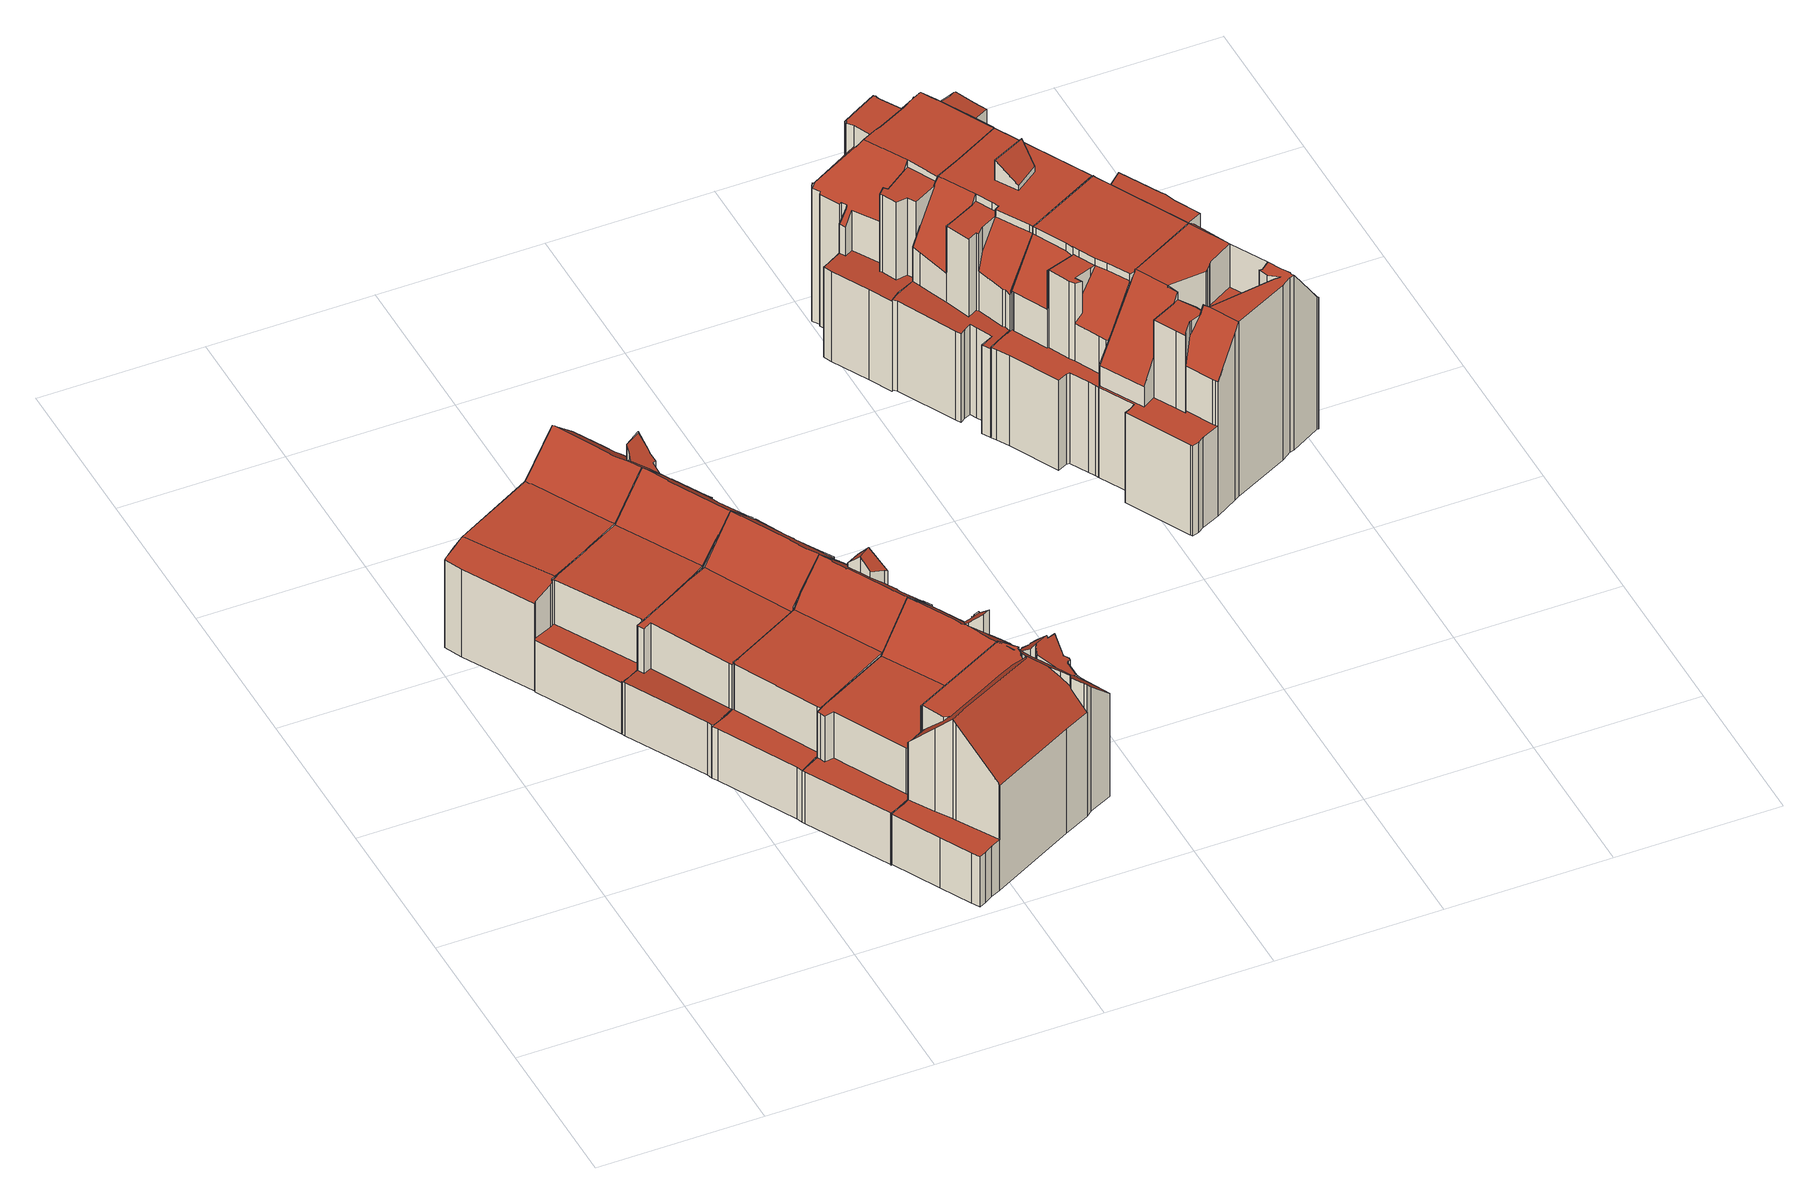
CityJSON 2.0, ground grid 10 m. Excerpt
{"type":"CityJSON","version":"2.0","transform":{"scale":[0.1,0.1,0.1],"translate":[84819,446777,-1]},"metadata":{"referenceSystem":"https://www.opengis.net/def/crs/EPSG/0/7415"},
"CityObjects":{
"building1":{"type":"Building","attributes":{"dak_type":"slanted","data_area":61.15,"data_coverage":0.873,"geconstateerd":false,"gid":18958384,"h_dak_50p":6.58,"h_dak_70p":7.34,"h_dak_max":9.21,"h_dak_min":3.2,"h_maaiveld":-0.196,"kas_warenhuis":false,"lod11_replace":false,"ondergronds_type":"above ground","oorspronkelijkbouwjaar":1915,"pw_actueel":"yes","pw_bron":"ahn3","reconstructie_methode":"tudelft3d-geoflow","reconstruction_skipped":false,"rmse_lod12":1.34,"rmse_lod13":1.13,"rmse_lod22":0.496,"rn":1,"status":"Pand in gebruik","t_run":99.19,"val3dity_codes_lod12":"[]","val3dity_codes_lod13":"[]","val3dity_codes_lod22":"[]"},"children":["building1-1"]},
"building1-1":{"type":"BuildingPart","parents":["building1"],"geometry":[{"type":"Solid","lod":"2.2","boundaries":[[[[0,1,2,3,4,5,6,7,8,9,10,11,12,13,14,15,16,17,18,19,20,21,22,23,24,25,26,27,28,29,30]],[[31,23,22,32]],[[33,25,24,34]],[[34,24,23,31]],[[35,17,16,36]],[[37,1,0,38]],[[39,13,12,40]],[[41,21,20,42]],[[43,18,17,35]],[[44,4,3,45]],[[46,5,4,44]],[[32,22,21,41]],[[47,28,27,48]],[[49,30,29,50]],[[45,3,2,51]],[[52,53,54,55]],[[56,26,25,33]],[[57,48,27,26,56]],[[58,8,7,59]],[[59,7,6,60]],[[60,6,5,46]],[[61,62,63,64]],[[64,63,48,57]],[[65,19,18,43]],[[42,20,19,65]],[[66,9,8,58]],[[67,14,13,39]],[[40,12,11,68]],[[68,11,10,69]],[[70,15,14,67]],[[36,16,15,70]],[[69,10,9,66]],[[71,72,73,74]],[[50,29,28,47]],[[55,54,75]],[[53,76,62,61]],[[74,73,77,78]],[[51,2,1,37,79]],[[79,37,72,71]],[[38,0,30,49]],[[78,77,76,53,52]],[[80,81,65,43,35,36,70,67,39,40,68,82,83]],[[69,66,58,59,84,85,86,42,65,81,80,83,82,68]],[[87,88,89,90,41,42,86,85,84,59,60,91]],[[89,88,87,91,60,46,44,45,92,93,75,54,53,61,64,57,56,33,34,31,32,41,90]],[[77,73,72,37,38,49,50,47,48,63,62,76]],[[79,71,74,78,52,55,75,93,92,45,51]]]],"semantics":{"surfaces":[{"type":"GroundSurface"},{"type":"WallSurface","on_footprint_edge":true},{"type":"WallSurface","on_footprint_edge":false},{"type":"RoofSurface"}],"values":[[0,1,1,1,1,1,1,1,1,1,1,1,1,1,1,2,1,1,1,1,1,2,2,1,1,1,1,1,1,1,1,1,2,1,2,2,2,1,2,1,2,3,3,3,3,3,3]]}}]},
"building2":{"type":"Building","attributes":{"dak_type":"slanted","data_area":60.63,"data_coverage":0.869,"geconstateerd":false,"gid":18958374,"h_dak_50p":6.62,"h_dak_70p":7.56,"h_dak_max":9.01,"h_dak_min":3.26,"h_maaiveld":-0.171,"kas_warenhuis":false,"lod11_replace":false,"ondergronds_type":"above ground","oorspronkelijkbouwjaar":1915,"pw_actueel":"yes","pw_bron":"ahn3","reconstructie_methode":"tudelft3d-geoflow","reconstruction_skipped":false,"rmse_lod12":1.57,"rmse_lod13":1,"rmse_lod22":0.19,"rn":1,"status":"Pand in gebruik","t_run":86.16,"val3dity_codes_lod12":"[]","val3dity_codes_lod13":"[]","val3dity_codes_lod22":"[]"},"children":["building2-1"]},
"building2-1":{"type":"BuildingPart","parents":["building2"],"geometry":[{"type":"Solid","lod":"2.2","boundaries":[[[[94,95,96,7,6,4,97,98,99,100,101,102,103,104,105,106,107,108,109,110,111,112,113,114,115,116,117,118,119,14,13]],[[120,110,109,121]],[[122,123,124,125]],[[126,14,119,127]],[[59,7,128]],[[125,124,129,130]],[[130,129,98,97,131]],[[132,101,100,133]],[[134,99,98,129]],[[44,4,6,60]],[[133,100,99,134]],[[135,116,115,136]],[[137,111,110,120]],[[136,115,114,138]],[[139,112,111,137]],[[121,109,108,140]],[[141,107,106,142]],[[142,106,105,143]],[[131,97,4,44]],[[144,13,14,126]],[[145,102,101,132]],[[146,103,102,145]],[[128,7,96,147,148]],[[60,6,7,59]],[[148,147,149,150]],[[143,105,104,151]],[[152,117,116,135]],[[138,114,113,153]],[[150,149,154,155]],[[156,146,123,122]],[[157,94,13,144]],[[158,153,113,112,139]],[[159,118,117,152]],[[151,104,103,146,156]],[[147,96,95,160]],[[127,119,118,159]],[[155,154,161,162]],[[162,161,153,158]],[[160,95,94,157]],[[140,108,107,141]],[[133,134,129,124,123,146,145,132]],[[151,156,122,125,130,131,44,60,163,164,165,166,167,120,121,140,141,142,143]],[[168,169,128,148,150,155,162,158,139,137]],[[160,157,144,126,127,159,152,135,136,138,153,161,154,149,147]],[[169,168,137,120,167,166,165,164,163,60,59,128]]]],"semantics":{"surfaces":[{"type":"GroundSurface"},{"type":"WallSurface","on_footprint_edge":true},{"type":"WallSurface","on_footprint_edge":false},{"type":"RoofSurface"}],"values":[[0,1,2,1,1,2,1,1,1,1,1,1,1,1,1,1,1,1,1,1,1,1,1,1,2,1,1,1,2,2,1,1,1,1,1,1,2,2,1,1,3,3,3,3,3]]}}]},
"building3":{"type":"Building","attributes":{"dak_type":"slanted","data_area":60.21,"data_coverage":0.863,"geconstateerd":false,"gid":18958477,"h_dak_50p":6.61,"h_dak_70p":7.63,"h_dak_max":9.05,"h_dak_min":3.19,"h_maaiveld":-0.187,"kas_warenhuis":false,"lod11_replace":false,"ondergronds_type":"above ground","oorspronkelijkbouwjaar":1915,"pw_actueel":"yes","pw_bron":"ahn3","reconstructie_methode":"tudelft3d-geoflow","reconstruction_skipped":false,"rmse_lod12":1.61,"rmse_lod13":1.01,"rmse_lod22":0.178,"rn":1,"status":"Pand in gebruik","t_run":104.56,"val3dity_codes_lod12":"[]","val3dity_codes_lod13":"[]","val3dity_codes_lod22":"[]"},"children":["building3-1"]},
"building3-1":{"type":"BuildingPart","parents":["building3"],"geometry":[{"type":"Solid","lod":"2.2","boundaries":[[[[170,171,172,173,174,175,176,177,178,118,117,179,113,180,181,110,182,183,184,185,186,187,188,189,190,191,192,193,194,195,196,197,198,199]],[[200,201,202,203]],[[201,192,191,204]],[[205,195,194,206]],[[203,202,207,208]],[[209,193,192,201,200]],[[210,188,187,207]],[[211,177,176,212]],[[213,182,110,120]],[[214,181,180,215]],[[216,183,182,213]],[[217,185,184,218]],[[204,191,190,219]],[[219,190,189,220]],[[120,110,181,214]],[[218,184,183,216]],[[208,207,187,186,221]],[[222,199,198,223]],[[224,179,117,152]],[[215,180,113,225]],[[226,197,196,227]],[[221,186,185,217]],[[223,198,197,226]],[[206,194,193,209]],[[227,196,195,205]],[[220,189,188,210]],[[228,229,230,231]],[[231,230,173,172,232]],[[212,176,175,233]],[[234,178,177,211]],[[235,118,178,234]],[[232,172,171,236]],[[237,170,199,222]],[[152,117,118,235]],[[238,174,173,230]],[[225,113,179,224,239]],[[240,241,229,228]],[[242,243,241,240]],[[236,171,170,237]],[[239,224,243,242]],[[233,175,174,238]],[[220,210,207,202,201,204,219]],[[244,245,223,226,227,205,206,209,200,203,208,221,217,218,216,213,120,246,247,248]],[[233,238,230,229,241,243,224,152,235,234,211,212]],[[239,242,240,228,231,232,236,249,214,215,225]],[[236,237,222,223,245,244,248,247,246,120,214,249]]]],"semantics":{"surfaces":[{"type":"GroundSurface"},{"type":"WallSurface","on_footprint_edge":false},{"type":"WallSurface","on_footprint_edge":true},{"type":"RoofSurface"}],"values":[[0,1,2,2,1,2,2,2,2,2,2,2,2,2,2,2,2,2,2,2,2,2,2,2,2,2,1,2,2,2,2,2,2,2,2,2,1,1,2,1,2,3,3,3,3,3]]}}]},
"building4":{"type":"Building","attributes":{"dak_type":"slanted","data_area":59.89,"data_coverage":0.857,"geconstateerd":false,"gid":18958366,"h_dak_50p":6.71,"h_dak_70p":7.61,"h_dak_max":9.05,"h_dak_min":3.31,"h_maaiveld":-0.169,"kas_warenhuis":false,"lod11_replace":false,"ondergronds_type":"above ground","oorspronkelijkbouwjaar":1915,"pw_actueel":"yes","pw_bron":"ahn3","reconstructie_methode":"tudelft3d-geoflow","reconstruction_skipped":false,"rmse_lod12":1.53,"rmse_lod13":1.61,"rmse_lod22":0.0878,"rn":1,"status":"Pand in gebruik","t_run":114.19,"val3dity_codes_lod12":"[]","val3dity_codes_lod13":"[]","val3dity_codes_lod22":"[]"},"children":["building4-1"]},
"building4-1":{"type":"BuildingPart","parents":["building4"],"geometry":[{"type":"Solid","lod":"2.2","boundaries":[[[[250,251,252,253,254,255,256,257,258,259,260,261,176,175,262,263,264,170,265,198,266,267,197,268,269,270,271,272,273,274,275,276,277,278,279,280,281,282,283,284]],[[285,265,170,286]],[[287,176,261,288]],[[289,280,279,290]],[[291,292,293,294]],[[295,269,268,296]],[[297,270,269,295]],[[296,268,197,226]],[[226,197,267,298]],[[299,300,301,292,291]],[[302,262,175,233]],[[303,260,259,304]],[[304,259,258,305]],[[223,198,265,285]],[[306,266,198,223]],[[307,272,271,308]],[[309,263,262,302]],[[233,175,176,287]],[[310,311,312,313]],[[314,315,311,310]],[[316,252,251,317]],[[318,250,284,319]],[[313,312,255,254,320]],[[319,284,283,321]],[[321,283,282,322]],[[290,279,278,323]],[[305,258,257,324]],[[324,257,256,325]],[[325,256,255,312]],[[320,254,253,326]],[[298,267,266,306]],[[292,301,308,327]],[[327,308,271,270,297]],[[328,329,277,276,330,331]],[[331,330,300,299]],[[294,293,332,333]],[[288,261,260,303]],[[334,335,315,314]],[[336,309,335,334]],[[286,170,264,337]],[[337,264,263,309,336]],[[330,276,275,338]],[[339,340,329,328]],[[333,332,340,339]],[[341,274,273,342]],[[342,273,272,307]],[[338,275,274,341]],[[323,278,277,329]],[[343,281,280,289]],[[322,282,281,343]],[[317,251,250,318]],[[326,253,252,316]],[[344,345,346,347,348,223,285,286,349,350,320,326,316,351]],[[320,350,349,286,337,336,334,314,310,313]],[[315,335,309,302,233,287,288,303,304,305,324,325,312,311]],[[333,339,328,331,299]],[[333,299,291,294]],[[342,307,308,301,300,330,338,341]],[[329,340,332,293,292,327,297,295,296,226,298,306,223,348,347,346,345,344,351,316,317,318,319,321,322,343,289,290,323]]]],"semantics":{"surfaces":[{"type":"GroundSurface"},{"type":"WallSurface","on_footprint_edge":true},{"type":"WallSurface","on_footprint_edge":false},{"type":"RoofSurface"}],"values":[[0,1,1,1,2,1,1,1,1,2,1,1,1,1,1,1,1,1,2,2,1,1,1,1,1,1,1,1,1,1,1,2,1,1,2,2,1,2,2,1,1,1,2,2,1,1,1,1,1,1,1,1,3,3,3,3,3,3,3]]}}]},
"building5":{"type":"Building","attributes":{"dak_type":"slanted","data_area":58.54,"data_coverage":0.834,"geconstateerd":false,"gid":17147023,"h_dak_50p":6.69,"h_dak_70p":7.59,"h_dak_max":9.19,"h_dak_min":3.27,"h_maaiveld":-0.197,"kas_warenhuis":false,"lod11_replace":false,"ondergronds_type":"above ground","oorspronkelijkbouwjaar":1915,"pw_actueel":"yes","pw_bron":"ahn3","reconstructie_methode":"tudelft3d-geoflow","reconstruction_skipped":false,"rmse_lod12":1.59,"rmse_lod13":0.982,"rmse_lod22":0.113,"rn":1,"status":"Pand in gebruik","t_run":120.2,"val3dity_codes_lod12":"[]","val3dity_codes_lod13":"[]","val3dity_codes_lod22":"[]"},"children":["building5-1"]},
"building5-1":{"type":"BuildingPart","parents":["building5"],"geometry":[{"type":"Solid","lod":"2.2","boundaries":[[[[352,353,354,355,356,357,358,359,360,361,362,363,364,365,366,367,368,369,259,258,370,371,372,373,284,374,375,376,377,378,379,380,381,382,383,384]],[[385,366,365,386]],[[387,380,379,388]],[[389,284,373,390]],[[391,355,354,392]],[[393,356,355,391]],[[394,357,356,393]],[[395,359,358,396]],[[386,365,364,397]],[[390,373,372,398]],[[399,400,401,402]],[[400,370,258,305]],[[403,404,405,406]],[[407,368,367,408]],[[409,377,376,410]],[[411,412,413,414]],[[415,416,417]],[[396,358,357,394]],[[418,362,361,419]],[[416,415,420,421]],[[421,420,414,422]],[[392,354,353,423,424]],[[424,423,412,411]],[[423,353,352,425]],[[419,361,360,426]],[[398,372,371,427]],[[408,367,366,385]],[[305,258,259,304]],[[428,363,362,418]],[[429,375,374,430]],[[431,382,381,432]],[[425,352,384,433]],[[434,383,382,431]],[[388,379,378,435]],[[436,437,435,438]],[[439,375,429]],[[438,435,378,377,409]],[[410,376,375,439]],[[432,381,380,387]],[[430,374,284,389]],[[422,414,413,437,436]],[[433,384,383,434]],[[426,360,359,395]],[[402,401,440,441]],[[427,371,370,400,399]],[[441,440,404,403]],[[406,405,397,442]],[[442,397,364,363,428]],[[304,259,369,443]],[[443,369,368,407]],[[444,445,446,447,390,398,448,449,450,418,419,451,452,453,454]],[[425,433,434,431,432,387,388,435,437,413,412,423]],[[422,436,438,409,410,439,429,430,455,417,416,421]],[[419,426,395,396,394,393,391,392,424,411,414,420,415,417,455,430,389,390,447,446,445,444,454,453,452,451]],[[404,440,401,400,305,304,443,407,408,385,386,397,405]],[[450,449,448,398,427,399,402,441,403,406,442,428,418]]]],"semantics":{"surfaces":[{"type":"GroundSurface"},{"type":"WallSurface","on_footprint_edge":true},{"type":"WallSurface","on_footprint_edge":false},{"type":"RoofSurface"}],"values":[[0,1,1,1,1,1,1,1,1,1,2,1,2,1,1,2,2,1,1,2,2,1,2,1,1,1,1,1,1,1,1,1,1,1,2,1,1,1,1,1,2,1,1,2,1,2,2,1,1,1,3,3,3,3,3,3]]}}]},
"building6":{"type":"Building","attributes":{"dak_type":"slanted","data_area":55.97,"data_coverage":0.809,"geconstateerd":false,"gid":18958376,"h_dak_50p":9.01,"h_dak_70p":9.23,"h_dak_max":10.32,"h_dak_min":3.23,"h_maaiveld":-0.127,"kas_warenhuis":false,"lod11_replace":false,"ondergronds_type":"above ground","oorspronkelijkbouwjaar":1915,"pw_actueel":"yes","pw_bron":"ahn3","reconstructie_methode":"tudelft3d-geoflow","reconstruction_skipped":false,"rmse_lod12":1.76,"rmse_lod13":0.832,"rmse_lod22":0.101,"rn":1,"status":"Pand in gebruik","t_run":119.94,"val3dity_codes_lod12":"[]","val3dity_codes_lod13":"[]","val3dity_codes_lod22":"[]"},"children":["building6-1"]},
"building6-1":{"type":"BuildingPart","parents":["building6"],"geometry":[{"type":"Solid","lod":"2.2","boundaries":[[[[456,457,458,459,460,461,462,463,464,465,466,467,468,469,470,471,472,473,474,475,476,477,478,479,480,481,482,483,484,485,486,487,488,489]],[[490,459,458,491]],[[492,493,494,495]],[[496,482,497]],[[498,480,479,499]],[[500,477,476,501]],[[502,485,484,503]],[[504,505,506,507]],[[503,484,483,508]],[[509,510,511,512]],[[512,511,462,461,513]],[[514,463,462,511]],[[508,483,482,496]],[[515,516,499,517]],[[507,506,518,519]],[[519,518,474,473,520]],[[497,482,481,521]],[[521,481,480,498]],[[522,470,469,523,524]],[[525,467,466,526]],[[527,528,529,530]],[[513,461,460,531]],[[532,531,460,459,490]],[[501,476,475,533]],[[534,535,536,537]],[[408,468,467,525]],[[524,523,528,527]],[[523,469,468,408]],[[538,464,463,514]],[[539,478,477,500]],[[517,499,479,478,539]],[[540,488,487,541]],[[542,543,516,515]],[[495,494,544,545]],[[546,547,548]],[[520,473,472,549]],[[550,551,552,553]],[[554,555,556,557]],[[558,471,470,522]],[[537,536,559]],[[560,465,464,538]],[[526,466,465,560]],[[561,562,563,564]],[[547,546,565,566]],[[567,568,569]],[[566,565,568,567,570]],[[570,567,571]],[[572,573,574,575]],[[573,572,576]],[[575,574,562,561]],[[564,563,531,532]],[[533,475,474,518]],[[577,549,472,471,558,578]],[[578,558,535,534]],[[579,580,549,577]],[[505,504,581]],[[582,583,584,585]],[[586,587,580,579]],[[553,552,587,586]],[[555,554,581]],[[557,556,583,582]],[[585,584,588]],[[545,544,543,542]],[[589,489,488,540]],[[590,591,493,492]],[[592,593,591,590]],[[593,486,485,502]],[[541,487,486,593,592]],[[548,551,550]],[[594,456,489,589]],[[595,457,456,594]],[[530,529,596,597]],[[597,596,510,509]],[[491,458,457,595]],[[598,599,600,601,602,603,530,597,509,512,513,531,563,562,574,573,576]],[[516,543,544,494,493,591,593,502,503,508,496,497,521,498,499]],[[560,538,514,511,510,596,529,528,523,408,525,526]],[[568,565,546,548,550,553,586,579,577,578,534,537,559,604,605,606,569]],[[581,554,557,542,515,517,539,500,501,533,518,506,505]],[[541,592,590,492,495,545,542,557,582,585,588,607,594,589,540]],[[595,594,607,588,584,583,556,555,581,504,507,519,520,549,580,587,552,551,548,547,566,570,571,598,576,572,575,561,564,532,490,491]],[[599,598,571,567,569,606,605,604,559,536,535,558,522,524,527,530,603,602,601,600]]]],"semantics":{"surfaces":[{"type":"GroundSurface"},{"type":"WallSurface","on_footprint_edge":true},{"type":"WallSurface","on_footprint_edge":false},{"type":"RoofSurface"}],"values":[[0,1,2,1,1,1,1,2,1,2,1,1,1,2,2,1,1,1,1,1,2,1,1,1,2,1,2,1,1,1,1,1,2,2,2,1,2,2,1,2,1,1,2,2,2,2,2,2,2,2,2,1,1,2,2,2,2,2,2,2,2,2,2,1,2,2,1,1,2,1,1,2,2,1,3,3,3,3,3,3,3,3]]}}]},
"building7":{"type":"Building","attributes":{"dak_type":"slanted","data_area":77.51,"data_coverage":0.862,"geconstateerd":false,"gid":11192710,"h_dak_50p":11.06,"h_dak_70p":11.79,"h_dak_max":12.35,"h_dak_min":3.2,"h_maaiveld":-0.074,"kas_warenhuis":false,"lod11_replace":false,"ondergronds_type":"above ground","oorspronkelijkbouwjaar":2008,"pw_actueel":"yes","pw_bron":"ahn3","reconstructie_methode":"tudelft3d-geoflow","reconstruction_skipped":false,"rmse_lod12":4.16,"rmse_lod13":1.32,"rmse_lod22":0.394,"rn":1,"status":"Pand in gebruik","t_run":238.48,"val3dity_codes_lod12":"[]","val3dity_codes_lod13":"[]","val3dity_codes_lod22":"[]"},"children":["building7-1"]},
"building7-1":{"type":"BuildingPart","parents":["building7"],"geometry":[{"type":"Solid","lod":"2.2","boundaries":[[[[608,609,610,611,612,613,614,615,616,617,618,619,620,621,622,623,624,625,626,627,628,629,630,631,632,633,634,635,636,637,638,639,640,641,642,643,644,645,646,647]],[[648,618,617,649]],[[650,627,626,651]],[[651,626,625,652,653]],[[654,655,631,630,656]],[[657,637,636,658]],[[659,632,631,655]],[[660,629,628,661]],[[662,663,664,665]],[[666,667,668]],[[653,652,669,670]],[[652,625,624,671]],[[656,630,629,660]],[[665,664,672,673]],[[674,620,619,675]],[[649,617,616,676]],[[675,619,618,648]],[[677,678,679,680]],[[681,682,683,684]],[[685,686,687,688]],[[689,690,646,645,691]],[[692,647,646,690]],[[693,621,620,674]],[[694,622,621,693,695]],[[696,633,632,659]],[[661,628,627,650]],[[697,698,699]],[[700,701,678,677]],[[702,703,704]],[[667,666,703,702]],[[705,706,690,689]],[[707,708,709]],[[710,644,643,711]],[[712,639,638,713]],[[713,638,637,657]],[[714,623,622,694]],[[695,693,697]],[[715,716,717]],[[658,636,635,718]],[[718,635,634,719]],[[716,715,719,634,633,696]],[[720,721,719,715]],[[722,723,721,720]],[[688,687,724,725]],[[726,641,640,727]],[[680,679,728,729]],[[729,728,704]],[[725,724,723,722]],[[730,731,701,700]],[[732,733,706,705]],[[691,645,644,710]],[[711,643,642,682,681]],[[731,730,668]],[[684,683,686,685]],[[682,642,641,726]],[[734,614,613,735]],[[727,640,639,712]],[[736,615,614,734,737]],[[738,612,611,739]],[[676,616,615,736]],[[737,734,740,741]],[[741,740,742,743]],[[744,745,746,747]],[[743,742,748,749]],[[749,748,750,751]],[[752,751,750,753,754]],[[755,756,751,752]],[[757,758,608,647,692]],[[747,746,758,757]],[[670,669,709]],[[759,760,708,707]],[[733,732,761]],[[762,763,760,759]],[[735,613,612,738]],[[756,755,761]],[[739,611,610,764]],[[764,610,609,765]],[[766,767,655,654]],[[768,769,767,766]],[[663,662,770]],[[769,768,770]],[[671,624,623,714]],[[754,753,771,772]],[[772,771,745,744]],[[765,609,608,758]],[[673,672,763,762]],[[769,770,662,665,773,774,775,776,717,716,696,659,655,767]],[[701,731,668,667,777,710,711,681,684,685,688,725,722,720,715,717,776,775,774,773,702,704,728,679,678]],[[706,733,761,755,752,754,772,744,747,757,692,690]],[[665,673,762,759,778,732,705,689,691,710,777,667,702,773]],[[668,730,700,677,680,729,704,703,666]],[[686,683,682,726,727,712,713,657,658,718,719,721,723,724,687]],[[741,743,749,751,756,761,732,778,779,699,698,697,693,674,675,648,649,676,736,737]],[[653,670,709,708,760,763,672,664,663,770,768,766,654,656,660,661,650,651]],[[779,778,759,707,709,669,652,671,714,694,695,697,699]],[[765,758,746,745,771,753,750,748,742,740,734,735,738,739,764]]]],"semantics":{"surfaces":[{"type":"GroundSurface"},{"type":"WallSurface","on_footprint_edge":true},{"type":"WallSurface","on_footprint_edge":false},{"type":"RoofSurface"}],"values":[[0,1,1,1,1,1,1,1,2,2,2,1,1,2,1,1,1,2,2,2,1,1,1,1,1,1,2,2,2,2,2,2,1,1,1,1,2,2,1,1,1,2,2,2,1,2,2,2,2,2,1,1,2,2,1,1,1,1,1,1,2,2,2,2,2,2,2,1,2,2,2,2,2,1,2,1,1,2,2,2,2,1,2,2,1,2,3,3,3,3,3,3,3,3,3,3]]}}]},
"building8":{"type":"Building","attributes":{"dak_type":"slanted","data_area":76.71,"data_coverage":0.88,"geconstateerd":false,"gid":11192722,"h_dak_50p":11.11,"h_dak_70p":12.14,"h_dak_max":13.64,"h_dak_min":3.18,"h_maaiveld":-0.025,"kas_warenhuis":false,"lod11_replace":false,"ondergronds_type":"above ground","oorspronkelijkbouwjaar":2008,"pw_actueel":"yes","pw_bron":"ahn3","reconstructie_methode":"tudelft3d-geoflow","reconstruction_skipped":false,"rmse_lod12":4.42,"rmse_lod13":1.17,"rmse_lod22":0.524,"rn":1,"status":"Pand in gebruik","t_run":190.3,"val3dity_codes_lod12":"[]","val3dity_codes_lod13":"[]","val3dity_codes_lod22":"[]"},"children":["building8-1"]},
"building8-1":{"type":"BuildingPart","parents":["building8"],"geometry":[{"type":"Solid","lod":"2.2","boundaries":[[[[780,781,782,783,784,785,786,787,788,789,790,791,792,793,794,795,796,797,798,799,800,801,802,803,804,805,806,807,808,809]],[[810,796,795,811]],[[811,795,794,812]],[[813,804,803,814]],[[815,805,804,813]],[[816,806,805,815]],[[817,780,809,818]],[[819,793,792,727]],[[820,821,822,823]],[[711,789,788,710]],[[824,825,826,827]],[[828,829,823,830]],[[831,786,785,832]],[[833,834,801,800,835]],[[836,835,800,799,837]],[[838,798,797,839]],[[840,810,841,842]],[[843,844,845,846]],[[842,841,844,843]],[[847,848,790,789,711]],[[849,850,851,852]],[[710,788,787,853]],[[854,782,781,855]],[[856,857,821,820]],[[858,859,860,861]],[[852,851,862,863]],[[864,865,866,859,858]],[[861,860,851]],[[837,799,798,838]],[[867,868,869,870]],[[870,869,871,872]],[[873,874,868,867]],[[872,871,874,873]],[[859,866,825,824]],[[827,826,834,833]],[[863,862,835,836]],[[875,791,790,848]],[[876,877,848,847]],[[727,792,791,875]],[[846,845,877,876]],[[812,794,793,819]],[[853,787,786,831]],[[878,879,850,849]],[[857,784,783,880]],[[880,783,782,854]],[[855,781,780,817]],[[830,823,822,881,882]],[[883,807,806,816]],[[884,808,807,883]],[[818,809,808,884]],[[832,785,784,857,856]],[[814,803,802,885]],[[839,797,796,810,840]],[[885,802,801,834]],[[882,881,865,864]],[[829,828,886]],[[887,888,879,878]],[[888,887,886]],[[872,873,867,870]],[[835,862,851,860,859,824,827,833]],[[812,819,727,875,848,877,845,844,841,810,811]],[[829,886,887,831,832,856,820,823]],[[814,885,834,826,825,866,865,881,822,821,857,880,854,855,817,818,884,883,816,815,813]],[[838,889,890,710,853,831,887,878,849,852,863,836,837],[868,874,871,869]],[[888,886,828,830,882,864,858,861,851,850,879]],[[890,889,838,839,840,842,843,846,876,847,711,710]]]],"semantics":{"surfaces":[{"type":"GroundSurface"},{"type":"WallSurface","on_footprint_edge":true},{"type":"WallSurface","on_footprint_edge":false},{"type":"RoofSurface"}],"values":[[0,1,1,1,1,1,1,1,2,1,2,2,1,1,1,1,2,2,2,1,2,1,1,2,2,2,2,2,1,2,2,2,2,2,2,2,1,2,1,2,1,1,2,1,1,1,2,1,1,1,1,1,1,1,2,2,2,2,3,3,3,3,3,3,3,3]]}}]},
"building9":{"type":"Building","attributes":{"dak_type":"slanted","data_area":75.37,"data_coverage":0.86,"geconstateerd":false,"gid":11192721,"h_dak_50p":11.68,"h_dak_70p":12.14,"h_dak_max":12.77,"h_dak_min":3.21,"h_maaiveld":-0.02,"kas_warenhuis":false,"lod11_replace":false,"ondergronds_type":"above ground","oorspronkelijkbouwjaar":2008,"pw_actueel":"yes","pw_bron":"ahn3","reconstructie_methode":"tudelft3d-geoflow","reconstruction_skipped":false,"rmse_lod12":4.47,"rmse_lod13":1.56,"rmse_lod22":0.31,"rn":1,"status":"Pand in gebruik","t_run":194.03,"val3dity_codes_lod12":"[]","val3dity_codes_lod13":"[]","val3dity_codes_lod22":"[]"},"children":["building9-1"]},
"building9-1":{"type":"BuildingPart","parents":["building9"],"geometry":[{"type":"Solid","lod":"2.2","boundaries":[[[[891,892,893,803,894,895,800,799,896,797,897,898,899,795,794,900,901,902,903,904,905,906,907,908,909,910,911,912,913,914,915,916,917,918,919]],[[920,899,898,921]],[[922,923,924]],[[925,902,901,926]],[[926,901,900,927]],[[928,929,930,931]],[[929,905,904,932]],[[932,904,903,933]],[[812,794,795,811]],[[934,935,921,842]],[[933,903,902,925]],[[835,800,895,936,937]],[[938,894,803,939]],[[836,835,940,941]],[[937,936,942,943]],[[936,895,894,938]],[[944,917,916,945]],[[946,915,914,947]],[[948,949,950,951]],[[952,897,797,839]],[[953,913,912,954]],[[955,956,896,799,837]],[[957,958,956,955]],[[951,950,959,960]],[[941,940,961,962]],[[963,954,912,911,964]],[[837,799,800,835,836]],[[965,924,966,967]],[[968,893,892,969]],[[970,891,919,971]],[[972,918,917,944]],[[971,919,918,972]],[[973,974,975,976,977]],[[967,966,978,979]],[[842,921,898,897,952]],[[839,797,896,956]],[[979,978,954,963]],[[980,981,982,983]],[[983,982,984,985]],[[986,987,958,957]],[[960,959,988]],[[989,909,908,990]],[[991,992,993,994]],[[995,910,909,989,996]],[[997,998,975,974]],[[999,1000,974,973]],[[1001,997,1000,999]],[[990,908,907,1002]],[[1002,907,906,1003]],[[945,916,915,946]],[[1004,1005,1006,1007]],[[1008,947,914,913,953]],[[1007,1006,947,1008]],[[996,989,987,986]],[[964,911,910,995]],[[1003,906,905,929,928]],[[931,930,1009,1010]],[[1011,1012,1013,1014]],[[943,942,1012,1011]],[[985,984,923,922]],[[1015,1016,1014,1017]],[[962,961,1016,1015,1018]],[[981,1019,1005,1004]],[[1020,1021,949,948]],[[1022,1023,935,934]],[[1017,1014,1013,1024,1025]],[[1026,1027,1019,981,980]],[[1025,1024,1027,1026]],[[1018,1015,992,991]],[[994,993,924,965]],[[969,892,891,970]],[[939,803,893,968]],[[977,976,1023,1022]],[[811,795,899,920]],[[1028,1029,1030]],[[1029,1028,1021,1020]],[[1010,1009,998,997,1001]],[[927,900,794,812]],[[937,943,1011,1014,1016,961,940,835]],[[1000,997,974]],[[984,982,981,1004,1007,1008,953,954,978,966,924,923]],[[994,965,967,979,963,964,995,996,986,957,955,837,836,941,962,1018,991]],[[948,951,960,988,1031,839,956,958,987,989,990,1030,1029,1020]],[[992,1015,1017,1025,1026,980,983,985,922,924,993]],[[1024,1013,1012,942,936,938,939,968,969,970,971,972,944,945,946,947,1006,1005,1019,1027]],[[1021,1028,1030,990,1002,1003,928,931,1010,1001,999,973,977,1022,934,842,952,839,1031,988,959,950,949]],[[935,1023,976,975,998,1009,930,929,932,933,925,926,927,812,811,920,921]]]],"semantics":{"surfaces":[{"type":"GroundSurface"},{"type":"WallSurface","on_footprint_edge":true},{"type":"WallSurface","on_footprint_edge":false},{"type":"RoofSurface"}],"values":[[0,1,2,1,1,2,1,1,1,2,1,1,1,2,2,1,1,1,2,1,1,1,2,2,2,1,1,2,1,1,1,1,2,2,1,1,2,2,2,2,2,1,2,1,2,2,2,1,1,1,2,1,2,2,1,1,2,2,2,2,2,2,2,2,2,2,2,2,2,2,1,1,2,1,2,2,2,1,3,3,3,3,3,3,3,3,3]]}}]},
"building10":{"type":"Building","attributes":{"dak_type":"slanted","data_area":60.78,"data_coverage":0.81,"geconstateerd":false,"gid":11192720,"h_dak_50p":10.63,"h_dak_70p":11.97,"h_dak_max":12.51,"h_dak_min":6.22,"h_maaiveld":-0.006,"kas_warenhuis":false,"lod11_replace":false,"ondergronds_type":"above ground","oorspronkelijkbouwjaar":2008,"pw_actueel":"yes","pw_bron":"ahn3","reconstructie_methode":"tudelft3d-geoflow","reconstruction_skipped":false,"rmse_lod12":2.36,"rmse_lod13":1.84,"rmse_lod22":0.329,"rn":1,"status":"Pand in gebruik","t_run":108.03,"val3dity_codes_lod12":"[]","val3dity_codes_lod13":"[]","val3dity_codes_lod22":"[]"},"children":["building10-1"]},
"building10-1":{"type":"BuildingPart","parents":["building10"],"geometry":[{"type":"Solid","lod":"2.2","boundaries":[[[[1032,1033,1034,1035,1036,1037,1038,915,1039,1040,1041,1042,1043,1044,1045,906,1046,1047,1048,1049,1050,1051,1052,1053,1054,1055,1056]],[[1057,1039,915,946]],[[1058,1045,1044,1059]],[[1060,1040,1039,1057,1061]],[[1062,1055,1054,1063]],[[1064,1065,1066,1067]],[[1067,1066,1068,1069]],[[1070,1034,1033,1071]],[[1072,1041,1040,1060]],[[1073,1043,1042,1074]],[[1075,1036,1035,1076]],[[1061,1057,1077,1078]],[[1079,1080,1056,1055,1062]],[[1081,1032,1056,1080]],[[1082,1083,1084,1085,1086]],[[1086,1085,1087,1088]],[[1089,1090,1091,1092]],[[1093,1094,1065,1064]],[[1095,1037,1036,1075]],[[1096,1097,1098]],[[1099,1053,1052,1100]],[[1101,1051,1050,1102]],[[1103,1049,1048,1104]],[[1105,1106,1107,1108]],[[1109,1110,1106,1105]],[[1111,1112,1084,1083]],[[1083,1082,1113]],[[1092,1091,1114,1097,1096]],[[1115,1046,906,1003]],[[1116,1047,1046,1115]],[[1117,1118,1094,1093]],[[1110,1119,1120,1121]],[[1108,1107,1098]],[[1122,1123,1080,1079]],[[1124,1125,1118,1117]],[[1104,1048,1047,1116]],[[1059,1044,1043,1073]],[[1003,906,1045,1058]],[[1076,1035,1034,1070]],[[1121,1120,1123,1122]],[[1069,1068,1126,1127]],[[1127,1126,1090,1089]],[[1100,1052,1051,1101]],[[1102,1050,1049,1103]],[[1063,1054,1053,1099]],[[1128,1129,1113]],[[1078,1077,1130,1128]],[[1129,1128,1130,1131,1132]],[[1133,1134,1119,1110,1109]],[[1132,1131,1134,1133]],[[1097,1114,1112,1111]],[[1088,1087,1135,1136]],[[1136,1135,1137,1138]],[[1138,1137,1125,1124]],[[1139,1038,1037,1095]],[[946,915,1038,1139]],[[1071,1033,1032,1081]],[[1074,1042,1041,1072]],[[1107,1106,1110,1121,1122,1079,1062,1063,1092,1096,1098]],[[1069,1127,1089,1092,1063,1099,1100,1101,1140,1141,1142,1093,1064,1067]],[[1140,1101,1102,1103,1104,1116,1115,1003,1058,1059,1073,1143,1117,1093,1142,1141]],[[1137,1135,1087,1085,1084,1112,1114,1091,1090,1126,1068,1066,1065,1094,1118,1125]],[[1078,1128,1113,1082,1086,1072,1060,1061]],[[1132,1133,1109,1105,1108,1098,1097,1111,1083,1113,1129]],[[1136,1138,1124,1117,1143,1073,1074,1072,1086,1088]],[[1139,1095,1075,1076,1070,1071,1081,1080,1123,1120,1119,1134,1131,1130,1077,1057,946]]]],"semantics":{"surfaces":[{"type":"GroundSurface"},{"type":"WallSurface","on_footprint_edge":true},{"type":"WallSurface","on_footprint_edge":false},{"type":"RoofSurface"}],"values":[[0,1,1,1,1,2,2,1,1,1,1,2,1,1,2,2,2,2,1,2,1,1,1,2,2,2,2,2,1,1,2,2,2,2,2,1,1,1,1,2,2,2,1,1,1,2,2,2,2,2,2,2,2,2,1,1,1,1,3,3,3,3,3,3,3,3]]}}]}
},
"vertices":[
[139,335,8],[138,330,8],[136,329,8],[138,325,8],[139,323,8],[128,317,8],[122,313,8],[101,302,8],[81,292,8],[78,290,8],[56,279,8],[55,278,8],[50,275,8],[39,270,8],[38,269,8],[15,311,8],[10,322,8],[11,323,8],[17,326,8],[24,330,8],[73,355,8],[94,366,8],[111,376,8],[121,357,8],[124,351,8],[126,352,8],[127,352,8],[129,351,8],[133,349,8],[136,344,8],[139,337,8],[121,357,81],[111,376,81],[126,352,79],[124,351,81],[11,323,69],[10,322,69],[138,330,43],[139,335,43],[39,270,69],[50,275,73],[94,366,99],[73,355,76],[17,326,72],[139,323,81],[138,325,81],[128,317,93],[133,349,43],[129,351,43],[139,337,43],[136,344,43],[136,329,86],[124,336,98],[124,336,87],[124,333,89],[124,333,95],[127,352,78],[129,351,77],[81,292,76],[101,302,77],[122,313,100],[125,338,86],[125,338,43],[133,342,43],[133,342,78],[24,330,74],[78,290,76],[38,269,69],[55,278,75],[56,279,75],[15,311,69],[136,333,90],[136,333,43],[136,334,43],[136,334,91],[123,329,92],[124,336,43],[133,341,43],[133,341,100],[138,330,86],[37,307,75],[25,329,74],[54,280,75],[48,289,75],[99,305,77],[75,352,76],[74,352,76],[113,329,99],[112,331,99],[112,332,99],[95,365,99],[118,320,100],[133,326,85],[126,328,90],
[42,272,8],[49,275,8],[52,277,8],[142,317,8],[142,318,8],[144,318,8],[150,316,8],[154,310,8],[157,303,8],[156,297,8],[155,296,8],[154,296,8],[154,295,8],[156,290,8],[166,271,8],[167,270,8],[150,261,8],[128,249,8],[113,242,8],[82,225,8],[81,225,8],[78,223,8],[67,218,8],[66,217,8],[65,217,8],[38,268,8],[150,261,100],[167,270,82],[153,298,81],[153,298,43],[148,307,43],[148,307,81],[38,269,44],[38,268,44],[101,302,76],[142,318,43],[142,318,81],[142,317,81],[154,310,43],[150,316,43],[144,318,43],[67,218,44],[78,223,43],[128,249,77],[81,225,43],[113,242,76],[166,271,82],[156,290,81],[154,295,81],[154,296,81],[39,270,44],[157,303,43],[156,297,43],[52,277,44],[52,277,75],[52,276,44],[52,276,75],[155,296,79],[66,217,44],[82,225,43],[53,276,44],[53,276,75],[156,297,79],[42,272,44],[82,225,75],[65,217,44],[49,275,44],[81,227,43],[81,227,75],[124,310,100],[129,300,100],[130,298,100],[130,297,100],[149,262,100],[128,251,77],[102,300,76],
[157,197,8],[156,197,8],[154,196,8],[109,172,8],[104,169,8],[95,165,8],[93,164,8],[92,167,8],[66,215,8],[77,223,8],[110,240,8],[128,250,8],[165,268,8],[165,267,8],[168,268,8],[177,251,8],[180,246,8],[180,245,8],[182,246,8],[188,244,8],[192,238,8],[195,231,8],[194,225,8],[193,224,8],[191,223,8],[194,219,8],[194,218,8],[195,217,8],[177,208,8],[157,198,8],[194,225,79],[194,225,43],[187,235,43],[187,235,80],[195,231,43],[194,219,81],[191,223,81],[180,245,43],[180,245,81],[193,224,79],[182,246,43],[92,167,45],[93,164,45],[165,268,84],[128,250,77],[110,240,76],[165,267,84],[177,251,81],[168,268,82],[192,238,43],[188,244,43],[180,246,81],[157,198,78],[177,208,100],[77,223,44],[82,225,76],[195,217,81],[194,218,81],[108,174,75],[108,174,44],[109,172,44],[109,172,75],[154,196,76],[95,165,44],[66,215,45],[65,217,45],[156,197,76],[157,197,78],[104,169,44],[77,223,75],[84,221,76],[84,221,44],[79,219,75],[79,219,44],[173,215,100],[177,209,100],[150,260,100],[168,226,100],[168,225,100],[129,249,77],
[222,164,8],[210,158,8],[205,155,8],[190,147,8],[184,144,8],[136,119,8],[132,117,8],[127,114,8],[122,111,8],[121,111,8],[120,114,8],[95,161,8],[105,170,8],[110,173,8],[114,175,8],[163,201,8],[187,213,8],[192,215,8],[198,212,8],[199,213,8],[206,210,8],[207,209,8],[208,207,8],[209,204,8],[213,198,8],[211,192,8],[210,192,8],[208,192,8],[209,190,8],[212,185,8],[212,184,8],[213,182,8],[220,168,8],[220,169,8],[223,164,8],[163,201,85],[157,197,77],[93,164,44],[95,161,44],[212,184,81],[212,185,81],[199,206,94],[199,206,82],[192,204,89],[192,204,92],[199,213,79],[198,212,81],[206,210,75],[192,215,84],[203,201,101],[203,201,44],[199,206,44],[105,170,44],[120,114,44],[121,111,44],[122,111,44],[187,213,90],[208,207,44],[207,209,44],[110,173,44],[135,121,76],[135,121,44],[136,119,44],[136,119,76],[110,171,76],[110,171,44],[205,155,101],[210,158,95],[222,164,82],[223,164,82],[184,144,78],[220,169,82],[220,168,82],[209,190,81],[127,114,44],[132,117,44],[190,147,84],[207,209,75],[208,192,90],[208,192,81],[210,192,44],[210,192,89],[196,197,89],[196,197,100],[110,172,76],[110,172,44],[110,173,76],[114,175,76],[211,192,44],[199,191,93],[199,191,89],[213,198,44],[209,204,44],[213,182,81],[186,191,100],[185,191,100],[185,192,100],[181,200,100],[181,201,100],[158,196,77],[184,145,78],[203,157,101],
[251,126,8],[250,124,8],[250,121,8],[249,119,8],[247,118,8],[250,112,8],[250,111,8],[251,111,8],[246,108,8],[233,102,8],[212,91,8],[204,87,8],[165,67,8],[159,63,8],[150,59,8],[149,58,8],[149,59,8],[122,109,8],[133,117,8],[138,120,8],[183,143,8],[204,155,8],[233,145,8],[235,140,8],[236,140,8],[237,141,8],[239,140,8],[241,139,8],[242,139,8],[244,138,8],[246,135,8],[248,132,8],[249,130,8],[150,59,44],[159,63,44],[242,139,44],[241,139,44],[223,164,81],[204,155,101],[249,119,79],[250,121,77],[247,118,81],[250,112,81],[251,111,81],[250,111,81],[165,67,44],[183,143,77],[133,117,76],[133,117,44],[134,115,44],[134,115,76],[141,113,76],[141,113,44],[163,70,44],[163,70,76],[149,59,44],[149,58,44],[237,141,88],[236,140,88],[247,129,76],[247,129,44],[239,127,43],[239,127,84],[230,134,88],[230,134,90],[229,136,88],[212,91,77],[233,102,100],[235,126,88],[235,126,100],[239,127,101],[250,124,44],[250,124,76],[251,126,44],[246,108,86],[138,120,76],[204,87,77],[235,140,87],[233,145,81],[246,135,44],[244,138,44],[249,130,44],[248,132,44],[239,140,43],[239,138,91],[239,138,43],[239,140,90],[235,140,88],[135,112,44],[135,112,76],[165,67,76],[122,109,44],[223,121,101],[221,123,101],[219,128,101],[206,152,101],[184,141,77],[211,93,77],[211,92,77],[232,103,100],[230,107,100],[224,119,101],[223,120,101],[231,142,84],
[268,79,9],[269,76,9],[278,59,9],[264,52,9],[260,49,9],[244,41,9],[192,14,9],[186,11,9],[181,8,9],[177,6,9],[174,11,9],[164,29,9],[149,58,9],[162,65,9],[163,65,9],[172,70,9],[232,101,9],[243,107,9],[246,108,9],[250,110,9],[251,111,9],[251,110,9],[253,106,9],[254,107,9],[255,107,9],[257,106,9],[262,105,9],[265,99,9],[265,98,9],[268,92,9],[267,86,9],[267,85,9],[266,85,9],[265,84,9],[264,52,96],[278,59,81],[264,87,91],[264,87,43],[263,96,43],[263,96,100],[262,105,43],[262,105,44],[255,107,44],[254,107,44],[251,110,84],[251,111,83],[268,92,43],[265,98,43],[246,105,88],[246,105,86],[246,107,84],[246,107,87],[265,99,43],[192,15,83],[192,15,44],[192,14,44],[192,14,82],[244,41,82],[186,11,44],[256,103,93],[256,103,44],[254,107,88],[246,108,82],[246,108,87],[243,107,90],[257,106,44],[163,65,84],[162,65,44],[162,65,84],[164,29,44],[174,11,44],[171,50,102],[171,50,44],[177,41,44],[177,41,113],[260,49,82],[260,49,101],[250,110,83],[173,70,102],[173,70,85],[179,57,99],[179,57,102],[181,8,44],[253,106,88],[266,85,88],[267,85,88],[258,95,101],[258,95,44],[258,94,44],[258,94,100],[238,85,102],[238,85,104],[239,87,102],[232,101,101],[239,91,102],[239,91,100],[240,92,99],[240,92,102],[247,92,98],[247,92,93],[250,91,91],[250,91,101],[172,70,84],[182,56,102],[177,6,44],[255,58,101],[255,58,93],[259,51,84],[259,51,101],[238,84,102],[238,84,104],[236,75,109],[236,75,103],[231,80,102],[236,75,110],[235,73,111],[251,63,103],[251,63,99],[255,60,94],[255,60,101],[246,67,105],[232,101,102],[172,70,102],[234,99,102],[234,99,101],[246,101,90],[249,90,100],[249,90,92],[248,86,95],[248,86,98],[238,94,102],[238,94,99],[257,82,89],[265,84,88],[265,87,90],[265,87,43],[267,86,89],[267,86,43],[268,79,82],[269,76,82],[178,39,44],[178,39,111],[235,71,113],[234,70,113],[202,54,113],[194,50,113],[186,46,113],[185,45,113],[182,55,102],[220,75,102],[224,77,102],[265,79,83],
[334,420,9],[315,410,9],[308,424,9],[296,446,9],[294,451,9],[298,453,9],[306,457,9],[311,459,9],[312,460,9],[310,463,9],[309,463,9],[303,475,9],[304,476,9],[301,480,9],[301,481,9],[315,489,9],[318,490,9],[328,496,9],[329,496,9],[329,497,9],[328,497,9],[335,501,9],[351,510,9],[352,509,9],[375,521,9],[381,524,9],[381,523,9],[385,524,9],[385,525,9],[402,534,9],[403,534,9],[434,475,9],[435,473,9],[415,463,9],[413,462,9],[398,454,9],[395,452,9],[353,430,9],[351,429,9],[349,428,9],[309,463,101],[310,463,102],[329,497,126],[329,496,126],[328,496,103],[328,496,126],[352,509,126],[352,509,102],[351,510,126],[402,534,44],[385,525,44],[375,521,102],[335,501,126],[328,497,126],[360,493,127],[360,493,126],[362,490,126],[362,490,132],[388,466,127],[388,466,132],[391,468,127],[331,492,110],[331,492,126],[318,490,103],[359,488,126],[359,488,132],[304,476,102],[303,475,101],[312,460,102],[392,494,126],[392,494,108],[391,494,109],[391,494,126],[413,462,102],[413,462,43],[412,463,43],[412,463,102],[412,464,102],[412,464,43],[409,470,43],[409,470,102],[351,429,131],[351,429,127],[353,430,131],[349,428,127],[301,480,102],[301,481,103],[301,480,106],[381,524,102],[303,481,105],[323,475,126],[323,475,127],[397,482,126],[397,482,108],[377,487,132],[377,487,127],[380,489,127],[351,430,131],[351,430,127],[337,481,127],[337,481,126],[336,481,126],[395,452,132],[398,454,127],[434,475,43],[403,534,44],[315,489,103],[381,523,102],[381,523,104],[380,522,104],[385,524,44],[381,523,44],[388,511,102],[388,511,44],[395,496,102],[395,496,43],[406,476,43],[406,476,102],[415,463,43],[435,473,43],[388,492,114],[388,492,127],[401,474,126],[401,474,109],[342,448,132],[342,448,127],[306,457,73],[298,453,72],[311,459,101],[306,457,93],[294,451,72],[296,446,72],[308,453,73],[308,453,93],[313,456,73],[313,456,101],[324,424,127],[324,424,73],[331,425,73],[331,425,127],[323,439,73],[323,439,102],[323,438,73],[323,438,102],[323,438,127],[319,434,73],[319,434,127],[325,436,127],[325,436,102],[334,420,127],[334,420,73],[338,478,132],[338,478,127],[339,446,127],[341,479,132],[341,479,126],[308,424,72],[315,410,72],[352,508,126],[352,508,103],[353,506,126],[353,506,106],[360,494,126],[320,433,73],[320,433,127],[372,495,132],[373,500,127],[374,500,127],[374,501,126],[395,453,132],[328,473,132],[324,474,127],
[335,373,10],[317,408,10],[315,410,10],[320,413,10],[331,418,10],[348,428,10],[351,429,10],[367,437,10],[395,452,10],[398,454,10],[414,462,10],[434,473,10],[435,473,10],[435,472,10],[465,415,10],[464,415,10],[444,404,10],[429,396,10],[425,394,10],[382,371,10],[379,370,10],[361,360,10],[355,357,10],[346,352,10],[343,357,10],[351,361,10],[346,370,10],[344,374,10],[340,372,10],[337,370,10],[444,404,44],[464,415,43],[465,415,43],[343,357,72],[346,352,72],[351,361,72],[346,370,73],[335,373,72],[337,370,72],[435,472,43],[333,413,97],[333,413,74],[340,395,74],[340,395,94],[359,365,99],[359,365,73],[360,364,73],[360,364,99],[346,398,127],[346,398,104],[340,395,127],[351,429,132],[348,428,127],[361,360,98],[361,360,73],[379,370,127],[379,370,132],[382,371,132],[425,394,132],[429,396,127],[444,404,102],[443,404,44],[443,404,102],[439,412,102],[439,412,44],[433,424,44],[433,424,102],[414,462,101],[414,462,44],[370,393,132],[370,393,127],[367,391,127],[367,391,132],[367,437,132],[315,410,73],[317,408,73],[331,418,98],[331,418,74],[353,382,127],[353,382,101],[357,386,110],[357,386,127],[378,372,127],[378,372,132],[352,383,127],[352,383,73],[353,382,73],[399,410,136],[399,410,132],[398,424,132],[398,424,145],[377,413,132],[377,413,146],[385,400,135],[385,400,132],[434,473,43],[414,461,101],[414,461,44],[368,397,132],[368,397,127],[320,413,74],[346,380,73],[346,380,127],[344,374,73],[340,372,72],[355,357,72],[360,405,127],[363,407,132],[363,407,127],[425,395,132],[407,429,132],
[367,312,10],[352,342,10],[348,349,10],[351,355,10],[362,361,10],[426,394,10],[439,402,10],[443,404,10],[456,410,10],[497,356,10],[498,354,10],[497,354,10],[477,344,10],[475,343,10],[474,345,10],[474,346,10],[469,343,10],[459,338,10],[456,336,10],[444,330,10],[412,313,10],[409,312,10],[394,304,10],[392,303,10],[384,298,10],[383,300,10],[381,304,10],[375,315,10],[373,315,10],[456,410,43],[443,404,43],[395,331,127],[395,331,122],[398,332,127],[497,354,44],[498,354,44],[497,356,44],[474,345,102],[474,345,43],[476,346,43],[476,346,100],[475,343,43],[477,344,43],[445,401,102],[445,401,43],[362,361,73],[362,361,100],[351,355,73],[346,352,73],[380,368,127],[380,368,132],[363,360,73],[363,360,100],[381,304,73],[383,300,73],[384,298,73],[392,303,73],[457,369,127],[457,369,108],[455,372,110],[455,372,127],[439,402,109],[394,304,101],[409,312,127],[426,394,132],[426,394,127],[427,392,132],[427,392,127],[442,396,109],[442,396,127],[389,350,127],[389,350,132],[409,312,132],[412,313,132],[398,332,132],[402,326,127],[402,326,132],[348,349,73],[352,342,73],[367,312,73],[373,315,73],[375,315,73],[467,361,100],[467,361,73],[467,361,43],[449,394,43],[449,394,102],[409,313,127],[409,313,132],[382,323,127],[382,323,99],[386,323,105],[386,323,127],[384,327,105],[384,327,127],[454,340,132],[454,340,127],[433,388,127],[456,336,127],[459,338,127],[391,346,132],[391,346,127],[393,342,127],[393,342,132],[444,330,132],[456,336,132],[471,355,73],[471,355,43],[468,358,102],[468,358,73],[471,355,100],[469,343,110],[474,346,102],[389,308,99],[389,308,73],[391,304,73],[391,304,99],[392,303,99],[473,350,43],[473,350,100],[363,359,100],[363,359,73],[373,339,73],[373,339,100],[391,345,127],[391,345,126],[373,339,127],[391,345,132],[382,323,73],[459,363,127],[459,363,110],[445,400,102],[445,400,43],[374,339,73],[374,339,127],[380,326,127],[380,326,73],[467,347,110],[467,347,127],[457,342,127],[430,393,127],
[417,237,10],[413,234,10],[409,233,10],[408,234,10],[388,273,10],[392,275,10],[395,277,10],[385,299,10],[410,312,10],[413,314,10],[414,314,10],[455,336,10],[473,345,10],[473,346,10],[487,321,10],[496,303,10],[506,285,10],[507,284,10],[506,284,10],[488,274,10],[485,273,10],[479,269,10],[445,252,10],[442,250,10],[428,242,10],[385,299,73],[473,346,103],[473,345,103],[410,312,128],[385,299,87],[442,250,127],[445,252,132],[475,286,132],[475,286,102],[473,286,102],[473,286,132],[475,280,102],[475,280,132],[409,233,73],[413,234,73],[413,314,133],[455,336,133],[414,314,133],[388,273,73],[408,234,73],[399,273,73],[399,273,87],[428,242,104],[428,242,73],[417,237,73],[426,288,132],[426,288,127],[426,288,102],[423,294,102],[423,294,133],[447,297,102],[447,297,132],[477,276,132],[477,276,102],[436,270,102],[436,270,132],[480,290,132],[480,290,102],[392,275,73],[434,273,132],[434,273,127],[431,271,127],[479,269,132],[485,273,132],[488,274,132],[506,284,103],[507,284,102],[506,285,102],[424,269,127],[424,269,117],[425,269,118],[425,269,127],[418,261,127],[418,261,104],[432,278,127],[432,278,102],[423,286,127],[434,273,102],[487,321,102],[496,303,102],[468,312,132],[468,312,102],[418,261,73],[426,245,73],[426,245,104],[427,243,104],[427,243,73],[452,303,132],[452,303,102],[481,276,102],[481,276,132],[407,278,101],[407,278,127],[407,278,73],[414,265,73],[414,265,127],[417,259,127],[417,259,73],[448,298,102],[448,298,132],[450,300,102],[450,300,132],[395,277,73],[487,276,132],[487,277,132],[484,282,132],[457,334,133]
]}
